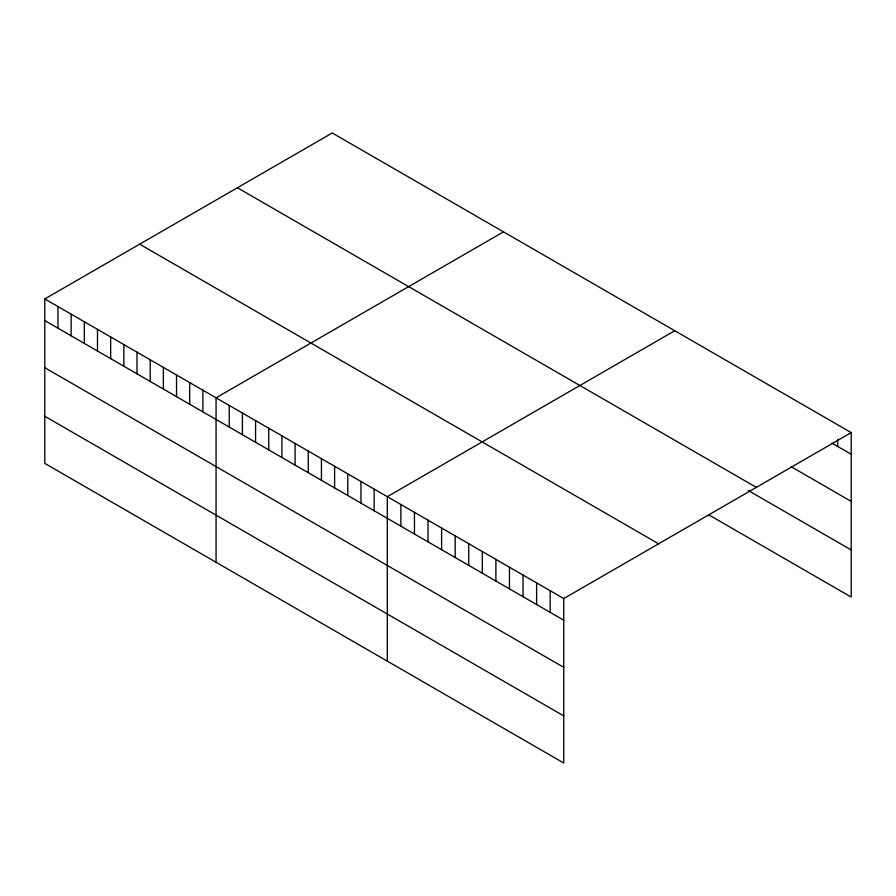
<?xml version="1.0" encoding="UTF-8"?>
<svg xmlns="http://www.w3.org/2000/svg" width="896" height="896" viewBox="0 0 896 896"><rect width="100%" height="100%" fill="white"/><g stroke="black" fill="none" stroke-linecap="round" stroke-linejoin="round"><path stroke-width="1.34" d="M44.8 298.939L563.752 598.562L563.752 763.011L44.8 463.4L44.8 298.939L332.248 132.989L851.2 432.6L851.2 597.061L708.691 514.786M503.496 231.862L216.059 397.813L216.059 562.274M674.755 330.736L387.307 496.686L387.307 661.147M563.752 598.562L851.2 432.6M831.97 443.15L851.2 454.25M791.258 466.771L851.2 501.379M237.384 187.746L756.347 487.368M748.272 490.515L851.2 549.931M139.653 244.171L658.616 543.794M44.8 320.589L563.752 620.211M44.8 367.718L563.752 667.33M44.8 416.27L563.752 715.893M837.626 439.656L837.626 446.421M550.178 590.722L550.178 612.371M536.614 582.882L536.614 604.531M523.04 575.053L523.04 596.702M509.466 567.213L509.466 588.862M495.891 559.373L495.891 581.022M482.317 551.544L482.317 573.194M468.742 543.704L468.742 565.354M455.179 535.864L455.179 557.514M441.605 528.035L441.605 549.685M428.03 520.195L428.03 541.845M414.456 512.355L414.456 534.005M400.882 504.526L400.882 526.176M374.136 489.082L374.136 510.731M360.965 481.477L360.965 503.126M347.794 473.872L347.794 495.522M334.611 466.267L334.611 487.917M321.44 458.662L321.44 480.312M308.269 451.058L308.269 472.707M295.098 443.453L295.098 465.102M281.926 435.837L281.926 457.498M268.744 428.232L268.744 449.893M255.573 420.627L255.573 442.277M242.402 413.022L242.402 434.672M229.23 405.418L229.23 427.067M202.877 390.208L202.877 411.858M189.706 382.603L189.706 404.253M176.534 374.998L176.534 396.648M163.363 367.394L163.363 389.043M150.192 359.789L150.192 381.438M137.01 352.184L137.01 373.834M123.838 344.579L123.838 366.229M110.667 336.963L110.667 358.624M97.496 329.358L97.496 351.019M84.325 321.754L84.325 343.403M71.142 314.149L71.142 335.798M57.971 306.544L57.971 328.194"/></g></svg>
